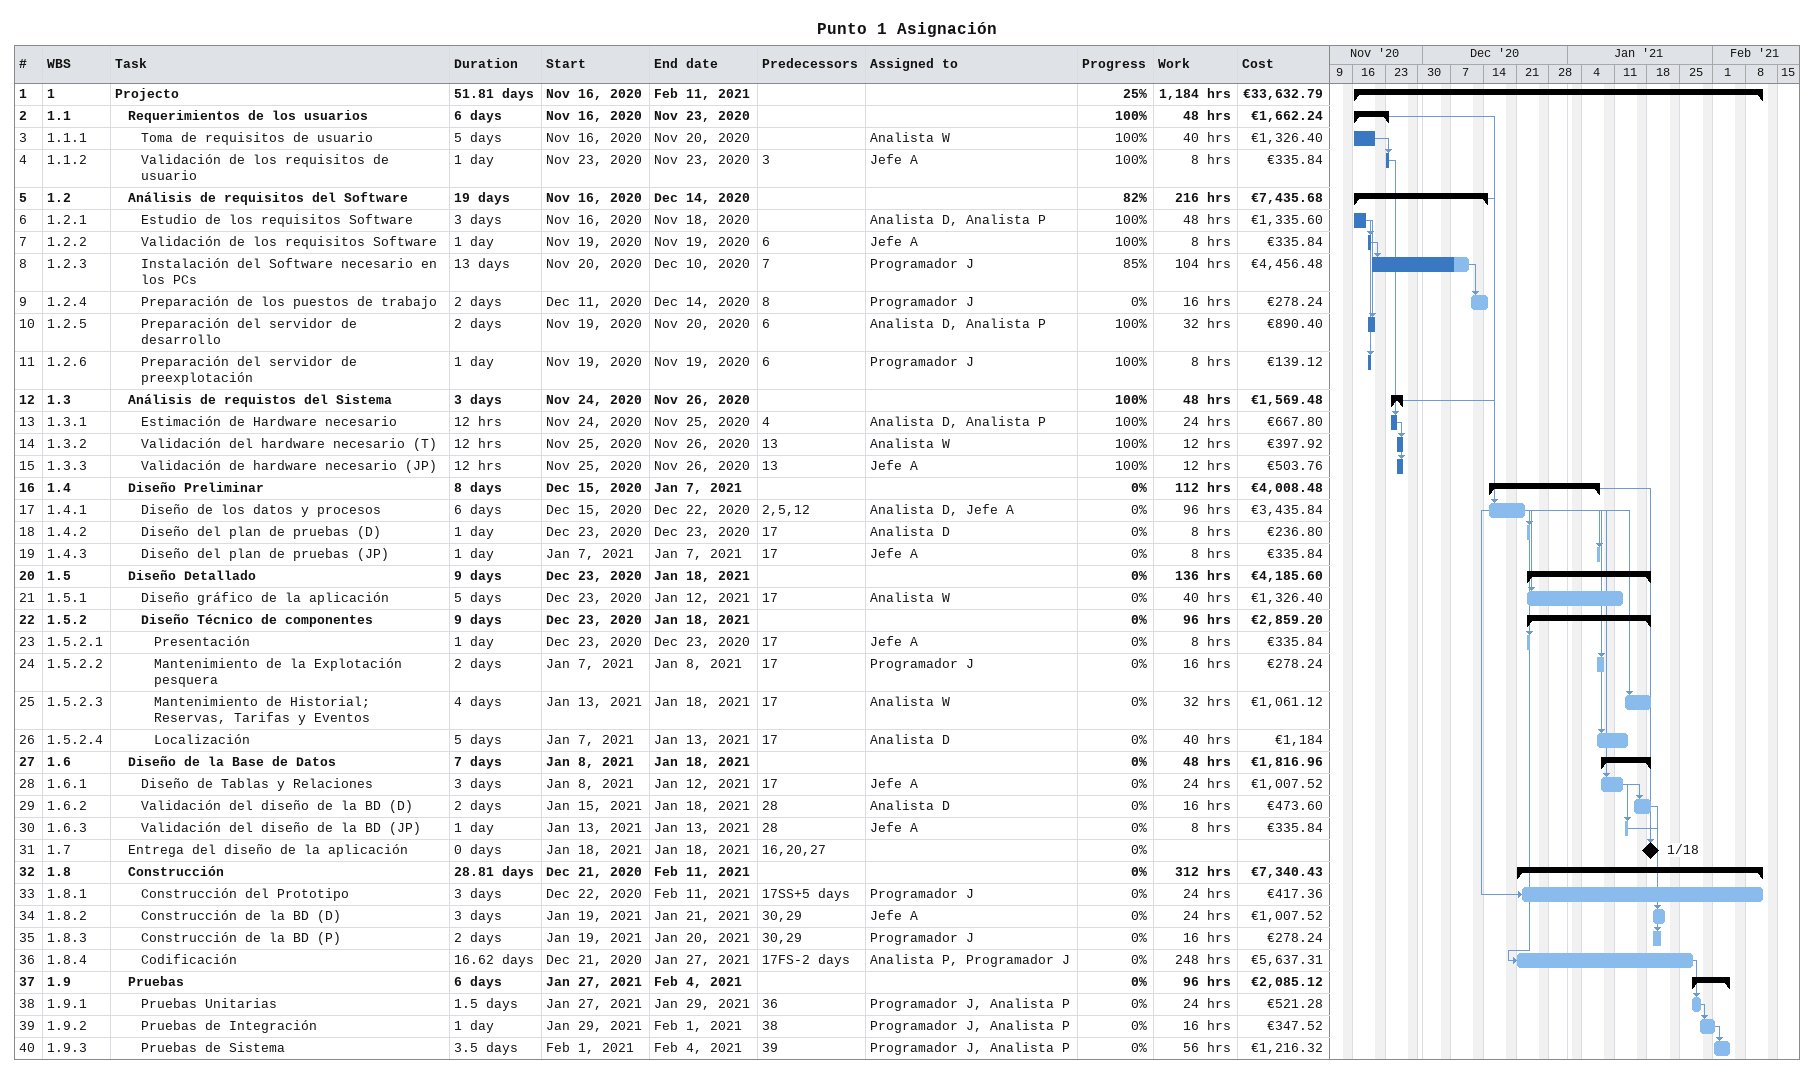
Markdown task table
Punto 1 Asignación

| ID | WBS | Task | Duration | Start | Finish | Predecessors | Resources | % complete | Work (h) | Cost (€) |
|---|---|---|---|---|---|---|---|---|---|---|
| 1 | 1 | **Projecto** | 51.81d | 2020-11-16 | 2021-02-11 |  |  | 25 | 1184 | 33632.79 |
| 2 | 1.1 | **Requerimientos de los usuarios** | 6d | 2020-11-16 | 2020-11-23 |  |  | 100 | 48 | 1662.24 |
| 3 | 1.1.1 | Toma de requisitos de usuario | 5d | 2020-11-16 | 2020-11-20 |  | Analista W | 100 | 40 | 1326.40 |
| 4 | 1.1.2 | Validación de los requisitos de usuario | 1d | 2020-11-23 | 2020-11-23 | 3 | Jefe A | 100 | 8 | 335.84 |
| 5 | 1.2 | **Análisis de requisitos del Software** | 19d | 2020-11-16 | 2020-12-14 |  |  | 82 | 216 | 7435.68 |
| 6 | 1.2.1 | Estudio de los requisitos Software | 3d | 2020-11-16 | 2020-11-18 |  | Analista D, Analista P | 100 | 48 | 1335.60 |
| 7 | 1.2.2 | Validación de los requisitos Software | 1d | 2020-11-19 | 2020-11-19 | 6 | Jefe A | 100 | 8 | 335.84 |
| 8 | 1.2.3 | Instalación del Software necesario en los PCs | 13d | 2020-11-20 | 2020-12-10 | 7 | Programador J | 85 | 104 | 4456.48 |
| 9 | 1.2.4 | Preparación de los puestos de trabajo | 2d | 2020-12-11 | 2020-12-14 | 8 | Programador J | 0 | 16 | 278.24 |
| 10 | 1.2.5 | Preparación del servidor de desarrollo | 2d | 2020-11-19 | 2020-11-20 | 6 | Analista D, Analista P | 100 | 32 | 890.40 |
| 11 | 1.2.6 | Preparación del servidor de preexplotación | 1d | 2020-11-19 | 2020-11-19 | 6 | Programador J | 100 | 8 | 139.12 |
| 12 | 1.3 | **Análisis de requistos del Sistema** | 3d | 2020-11-24 | 2020-11-26 |  |  | 100 | 48 | 1569.48 |
| 13 | 1.3.1 | Estimación de Hardware necesario | 12h | 2020-11-24 | 2020-11-25 | 4 | Analista D, Analista P | 100 | 24 | 667.80 |
| 14 | 1.3.2 | Validación del hardware necesario (T) | 12h | 2020-11-25 | 2020-11-26 | 13 | Analista W | 100 | 12 | 397.92 |
| 15 | 1.3.3 | Validación de hardware necesario (JP) | 12h | 2020-11-25 | 2020-11-26 | 13 | Jefe A | 100 | 12 | 503.76 |
| 16 | 1.4 | **Diseño Preliminar** | 8d | 2020-12-15 | 2021-01-07 |  |  | 0 | 112 | 4008.48 |
| 17 | 1.4.1 | Diseño de los datos y procesos | 6d | 2020-12-15 | 2020-12-22 | 2, 5, 12 | Analista D, Jefe A | 0 | 96 | 3435.84 |
| 18 | 1.4.2 | Diseño del plan de pruebas (D) | 1d | 2020-12-23 | 2020-12-23 | 17 | Analista D | 0 | 8 | 236.80 |
| 19 | 1.4.3 | Diseño del plan de pruebas (JP) | 1d | 2021-01-07 | 2021-01-07 | 17 | Jefe A | 0 | 8 | 335.84 |
| 20 | 1.5 | **Diseño Detallado** | 9d | 2020-12-23 | 2021-01-18 |  |  | 0 | 136 | 4185.60 |
| 21 | 1.5.1 | Diseño gráfico de la aplicación | 5d | 2020-12-23 | 2021-01-12 | 17 | Analista W | 0 | 40 | 1326.40 |
| 22 | 1.5.2 | **Diseño Técnico de componentes** | 9d | 2020-12-23 | 2021-01-18 |  |  | 0 | 96 | 2859.20 |
| 23 | 1.5.2.1 | Presentación | 1d | 2020-12-23 | 2020-12-23 | 17 | Jefe A | 0 | 8 | 335.84 |
| 24 | 1.5.2.2 | Mantenimiento de la Explotación pesquera | 2d | 2021-01-07 | 2021-01-08 | 17 | Programador J | 0 | 16 | 278.24 |
| 25 | 1.5.2.3 | Mantenimiento de Historial; Reservas, Tarifas y Eventos | 4d | 2021-01-13 | 2021-01-18 | 17 | Analista W | 0 | 32 | 1061.12 |
| 26 | 1.5.2.4 | Localización | 5d | 2021-01-07 | 2021-01-13 | 17 | Analista D | 0 | 40 | 1184 |
| 27 | 1.6 | **Diseño de la Base de Datos** | 7d | 2021-01-08 | 2021-01-18 |  |  | 0 | 48 | 1816.96 |
| 28 | 1.6.1 | Diseño de Tablas y Relaciones | 3d | 2021-01-08 | 2021-01-12 | 17 | Jefe A | 0 | 24 | 1007.52 |
| 29 | 1.6.2 | Validación del diseño de la BD (D) | 2d | 2021-01-15 | 2021-01-18 | 28 | Analista D | 0 | 16 | 473.60 |
| 30 | 1.6.3 | Validación del diseño de la BD (JP) | 1d | 2021-01-13 | 2021-01-13 | 28 | Jefe A | 0 | 8 | 335.84 |
| 31 | 1.7 | Entrega del diseño de la aplicación | 0d | 2021-01-18 | 2021-01-18 | 16, 20, 27 |  | 0 |  |  |
| 32 | 1.8 | **Construcción** | 28.81d | 2020-12-21 | 2021-02-11 |  |  | 0 | 312 | 7340.43 |
| 33 | 1.8.1 | Construcción del Prototipo | 3d | 2020-12-22 | 2021-02-11 | 17SS+5d | Programador J | 0 | 24 | 417.36 |
| 34 | 1.8.2 | Construcción de la BD (D) | 3d | 2021-01-19 | 2021-01-21 | 30, 29 | Jefe A | 0 | 24 | 1007.52 |
| 35 | 1.8.3 | Construcción de la BD (P) | 2d | 2021-01-19 | 2021-01-20 | 30, 29 | Programador J | 0 | 16 | 278.24 |
| 36 | 1.8.4 | Codificación | 16.62d | 2020-12-21 | 2021-01-27 | 17FS-2d | Analista P, Programador J | 0 | 248 | 5637.31 |
| 37 | 1.9 | **Pruebas** | 6d | 2021-01-27 | 2021-02-04 |  |  | 0 | 96 | 2085.12 |
| 38 | 1.9.1 | Pruebas Unitarias | 1.5d | 2021-01-27 | 2021-01-29 | 36 | Programador J, Analista P | 0 | 24 | 521.28 |
| 39 | 1.9.2 | Pruebas de Integración | 1d | 2021-01-29 | 2021-02-01 | 38 | Programador J, Analista P | 0 | 16 | 347.52 |
| 40 | 1.9.3 | Pruebas de Sistema | 3.5d | 2021-02-01 | 2021-02-04 | 39 | Programador J, Analista P | 0 | 56 | 1216.32 |
